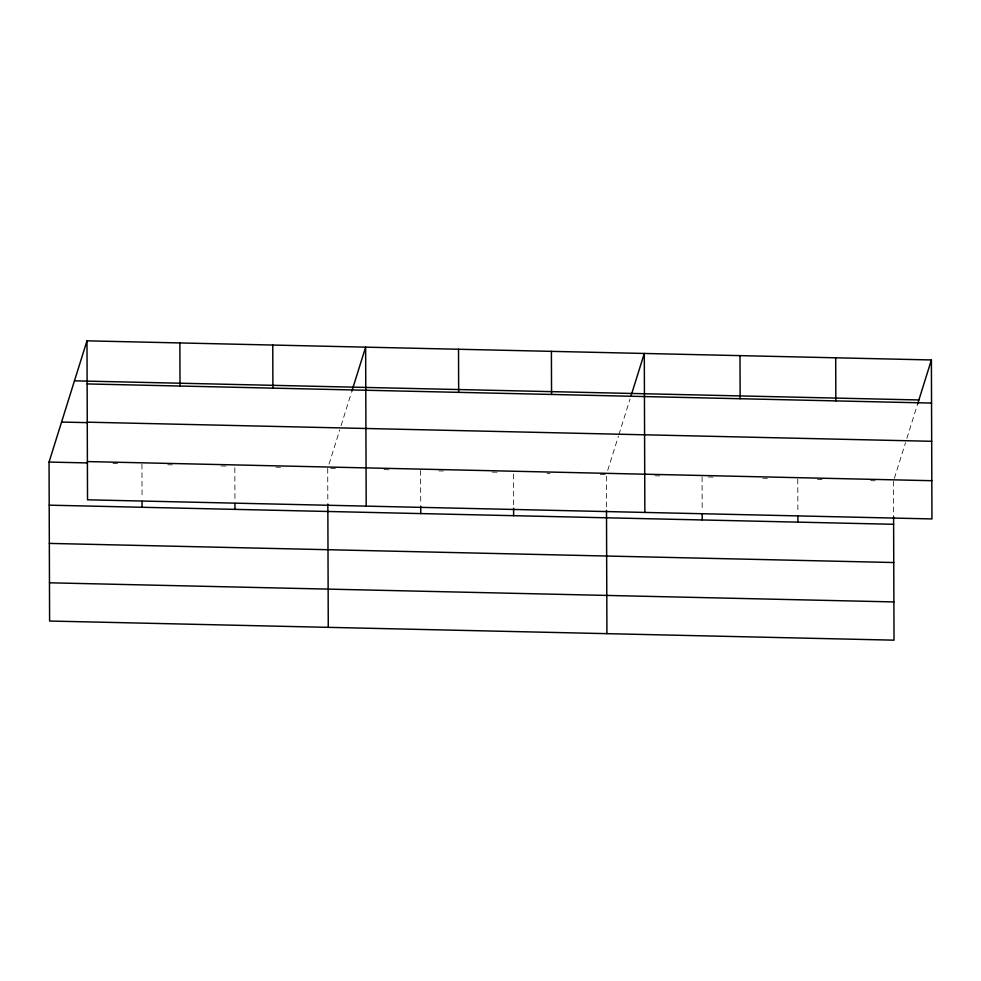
<?xml version="1.0" encoding="UTF-8"?>
<svg xmlns="http://www.w3.org/2000/svg" width="981" height="981" viewBox="0 0 981 981"><rect width="100%" height="100%" fill="white"/><g stroke="black" fill="none" stroke-linecap="round" stroke-linejoin="round"><path stroke-width="0.74" stroke-dasharray="4.91 3.68" d="M329.052 464.087L339.782 429.801M341.081 425.619L351.394 392.645M607.705 470.402L618.435 436.116M618.876 434.681L630.06 398.96M894.365 478.336L905.537 442.615M906.849 438.446L917.591 404.086M112.999 463.51L117.573 463.608M167.825 464.749L172.386 464.859M221.117 465.963L227.212 466.098M275.931 467.201L280.505 467.299M330.756 468.44L335.318 468.55M384.049 469.654L390.144 469.789M438.863 470.892L443.437 471.003M492.155 472.106L498.25 472.241M546.981 473.345L550.022 473.418M600.274 474.546L606.368 474.694M654.977 475.785L661.047 475.932M708.147 476.999L714.217 477.134M762.826 478.238L767.387 478.336M817.516 479.476L822.066 479.574M870.687 480.678L875.236 480.776M893.47 481.193L893.593 516.864M797.761 479.022L797.884 513.21M702.065 476.852L702.188 511.04M606.368 476.177L606.479 508.869M513.48 474.068L513.603 508.256M420.591 470.475L420.714 504.663M327.703 468.378L327.826 502.554M234.827 467.753L234.95 501.941M141.938 464.16L142.061 498.348"/><path stroke-width="1.47" d="M893.593 516.864L894.022 640.164L49.602 621.034L49.05 462.063L86.978 340.836L931.398 359.966L931.95 518.937L87.53 499.807L86.978 340.836M351.836 391.272L365.631 347.139L366.195 506.122M630.918 396.214L644.296 353.454L644.848 512.438M917.591 404.086L931.398 359.966M74.458 380.836L918.878 399.966M87.125 383.927L931.545 403.068M87.26 422.173L931.68 441.303M61.57 422.051L87.456 422.639M87.395 461.573L931.815 480.702M49.05 462.063L87.113 462.922M49.197 505.166L893.617 524.295M49.332 543.4L893.752 562.53M49.467 582.8L893.887 601.929M835.689 357.795L835.849 400.898M797.896 516.178L797.921 522.125M739.993 355.625L740.14 398.727M702.2 514.019L702.212 519.955M606.491 510.365L606.92 633.665M551.408 351.357L551.555 394.46M513.603 508.256L513.627 515.687M458.519 349.248L458.667 392.351M420.714 506.147L420.739 513.578M327.838 504.05L328.267 627.35M272.755 345.042L272.902 388.145M234.95 503.425L234.974 509.372M179.866 342.933L180.014 386.036M142.061 501.328L142.086 507.263"/></g></svg>
